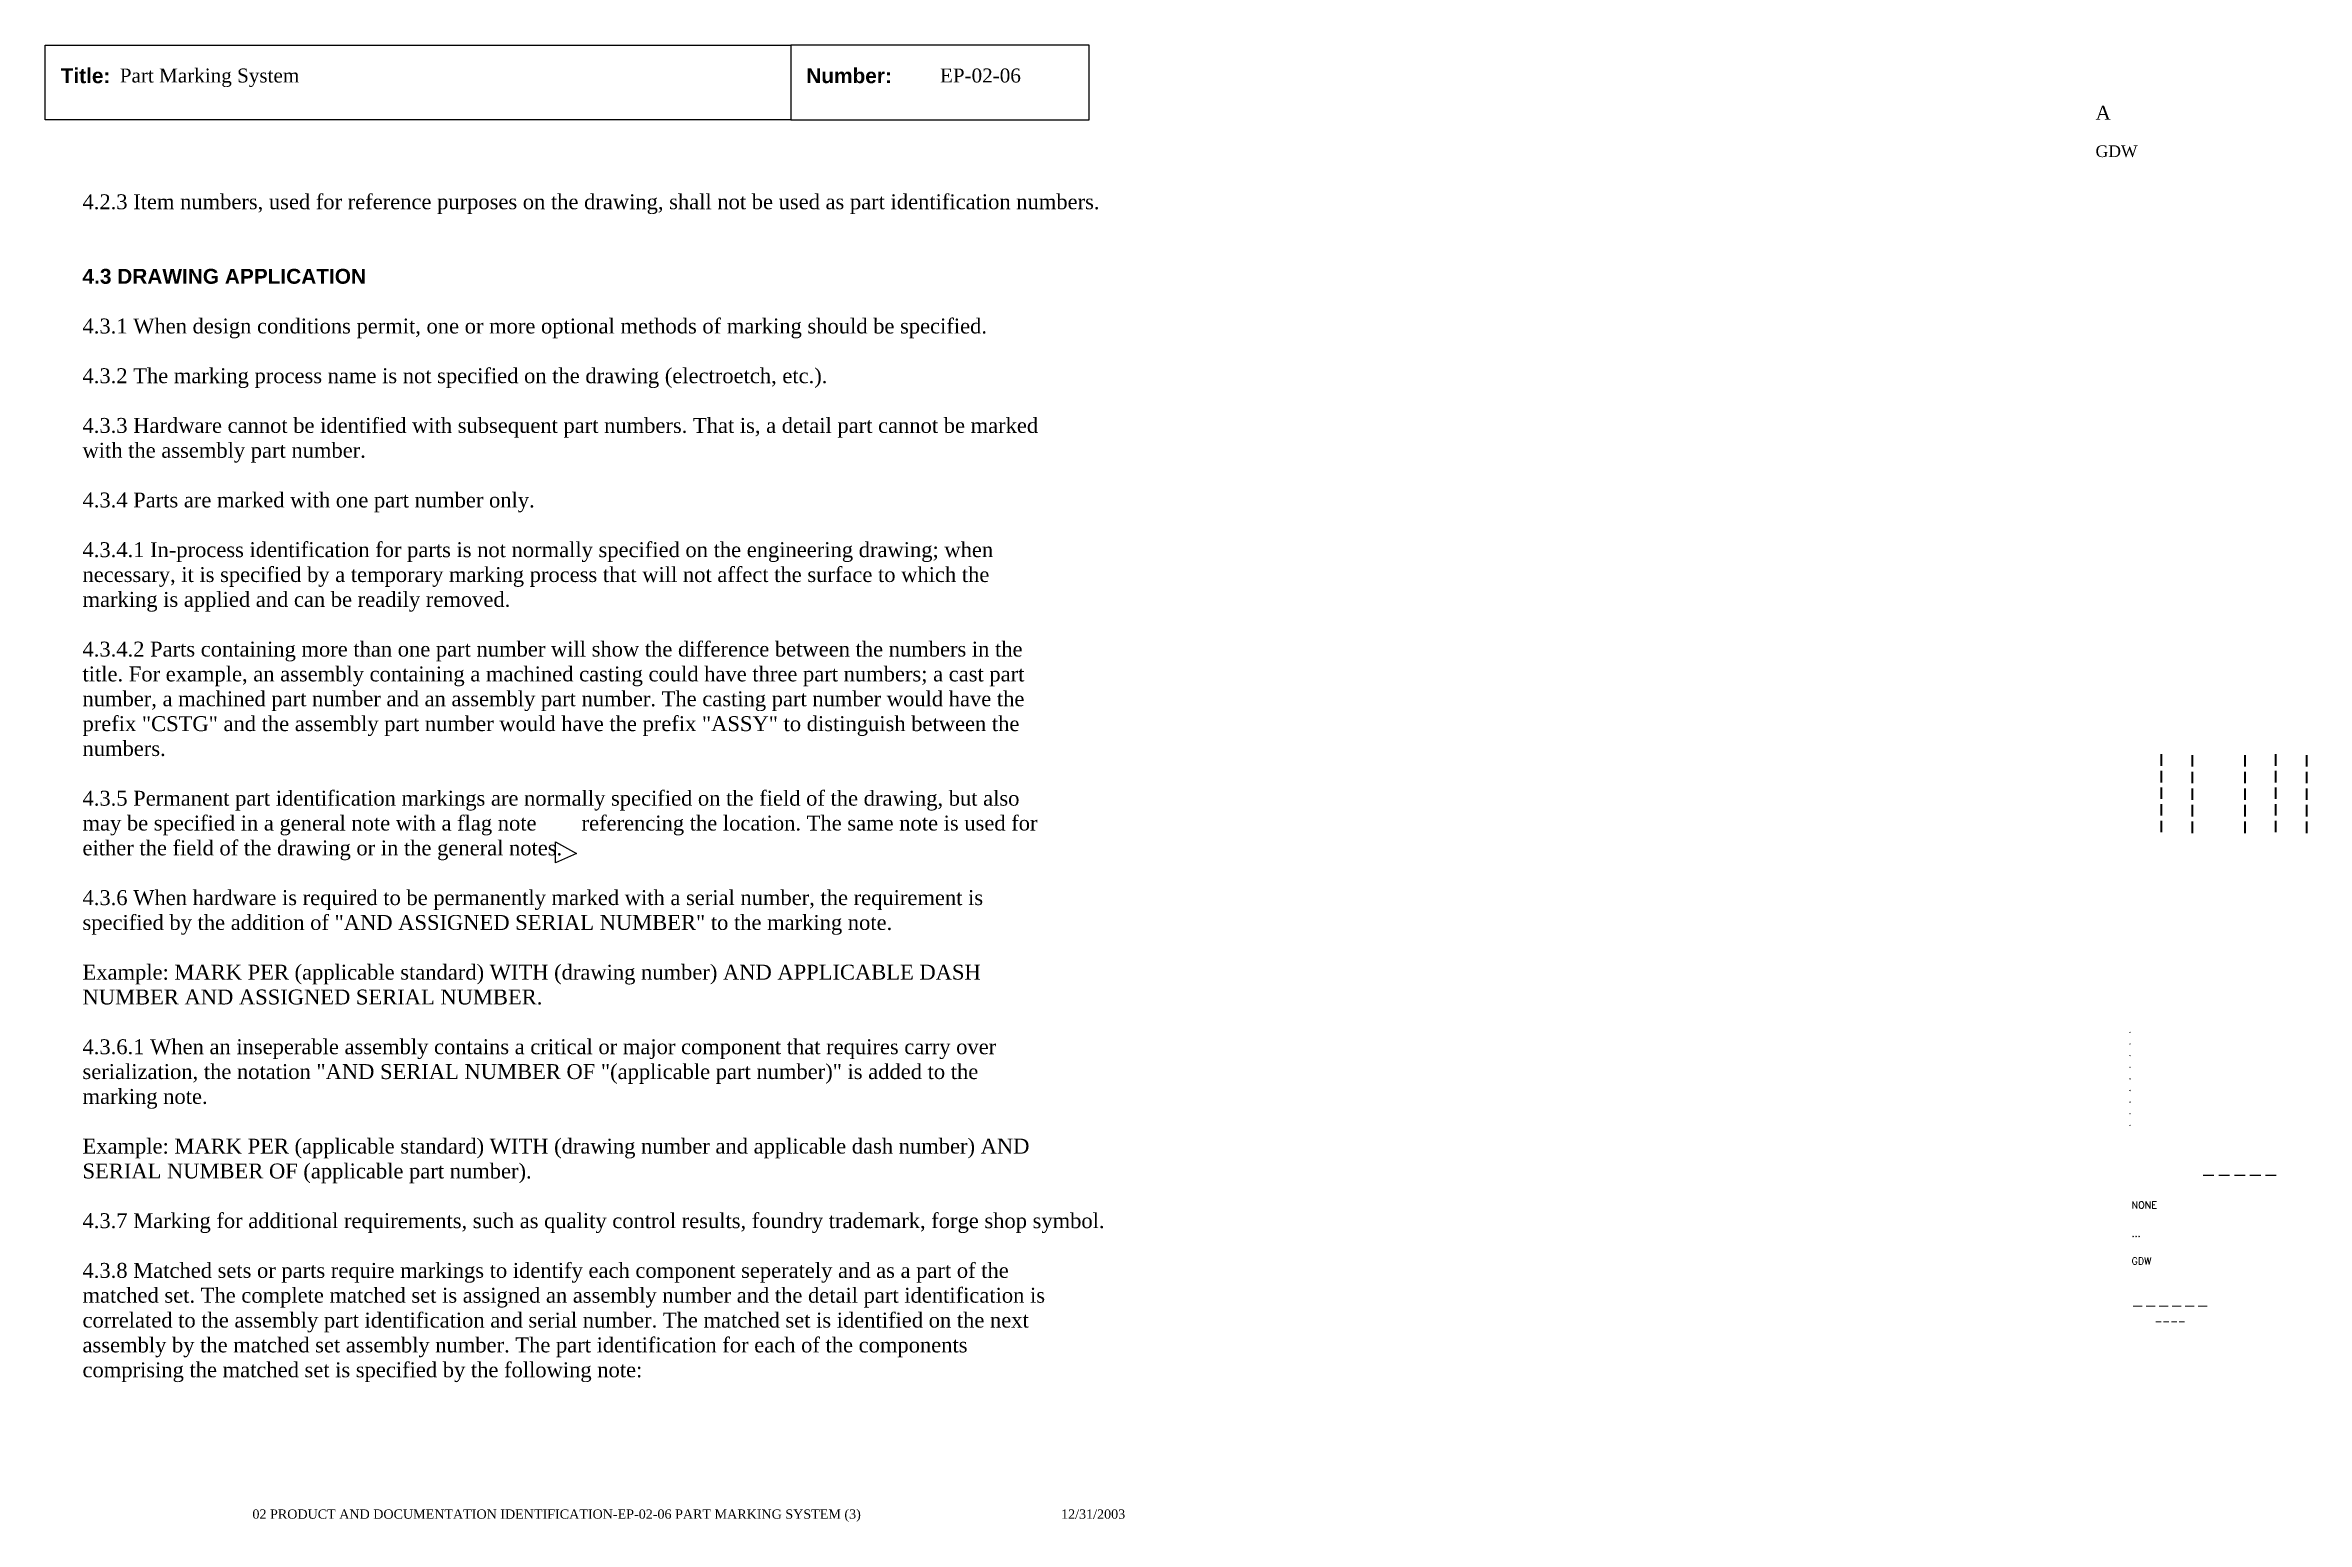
# Paper-space layout 'EP-02-06 Part Marking System (3)' of a CAD drawing. Header units: inches. Extents: x 1 to 31.3, y 0.2 to 20.
import ezdxf
from ezdxf.enums import TextEntityAlignment as Align

# ---------------------------------------------------------------- set-up
doc = ezdxf.new("R2010")
doc.units = ezdxf.units.IN
doc.header["$MEASUREMENT"] = 0
doc.layers.add('TitleBlock_Attributes', color=40, linetype='Continuous', plot=False)
doc.layers.add('TitleBlock_Atts_Print', color=1, linetype='Continuous')
doc.styles.get("Standard").update_dxf_attribs({"font": 'simplex.shx'})
doc.styles.add('style1', font='TIMES.TTF')
doc.styles.add('styleAtt', font='TIMES.TTF')
doc.styles.add('TBBIGTEXT', font='complex.shx')

# ---------------------------------------------------------------- blocks, each defined once
blk = doc.blocks.new('Test1')
at = {"layer": 'TitleBlock_Attributes', "style": 'TBBIGTEXT', "width": 0.8}
for tag, p, height in [('SideLine1', (29.492, 9.408), 0.25), ('SideLine2', (29.906, 9.396), 0.25), ('SideLine3', (30.612, 9.396), 0.25), ('SideLine4', (31.026, 9.408), 0.25), ('SideLine5', (31.44, 9.396), 0.25), ('File-Layout', (28.803, 3.641), 0.125)]:
    blk.add_attdef(tag, p, '', height=height, rotation=90, dxfattribs=at)
at = {"layer": 'TitleBlock_Attributes'}
for tag, p, height in [('REV1', (28.947, 6.754), 0.0625), ('REV2', (28.947, 6.598), 0.0625), ('REV3', (28.947, 6.442), 0.0625), ('REV4', (28.947, 6.286), 0.0625), ('REV5', (28.947, 6.13), 0.0625), ('REV6', (28.947, 5.974), 0.0625), ('REV7', (28.947, 5.818), 0.0625), ('REV8', (28.947, 5.662), 0.0625), ('REV9', (28.947, 5.506), 0.0625), ('SCALE', (28.983, 4.394), 0.0938), ('INCHARGE', (28.983, 4.016), 0.0938), ('DRW', (28.983, 3.641), 0.0938)]:
    blk.add_attdef(tag, p, '', height=height, dxfattribs=at)
at = {"layer": 'TitleBlock_Attributes', "style": 'TBBIGTEXT'}
for tag, height, p in [('PROJNUM', 0.188, (30.434, 4.761)), ('DWG_NUM', 0.156, (31.168, 4.127)), ('CUSTOMER', 0.156, (29.501, 3.017)), ('LOCATION', 0.0938, (29.501, 2.835)), ('DESC_1', 0.188, (29.501, 2.412)), ('DESC_2', 0.188, (29.501, 2.1)), ('DESC_3', 0.188, (29.501, 1.787))]:
    blk.add_attdef(tag, text='', height=height, dxfattribs=at).set_placement(p, align=Align.CENTER)
at = {"layer": 'TitleBlock_Attributes'}
blk.add_attdef('DRW_DATE', text='', height=0.0938, dxfattribs=at).set_placement((31.149, 3.648), align=Align.CENTER)

psp = doc.layouts.new('EP-02-06 Part Marking System (3)')

# ---------------------------------------------------------------- linework, layer by layer
for points in [[(1, 20), (11, 20), (11, 19), (1, 19)], [(11, 19), (15, 19), (15, 20), (11, 20)]]:
    psp.add_lwpolyline(points, close=True)
at = {"color": 30}
psp.add_lwpolyline([(7.844, 9.031), (7.844, 9.312), (8.125, 9.156), (7.844, 9.031)], dxfattribs=at)

# ---------------------------------------------------------------- block references
ref = psp.add_blockref('Test1', (0, 0))
ref.add_attrib('CUSTOMER', '------', dxfattribs={"layer": 'TitleBlock_Attributes', "height": 0.1562, "style": 'TBBIGTEXT'}).set_placement((29.501, 3.017), align=Align.CENTER)
ref.add_attrib('LOCATION', '----', dxfattribs={"layer": 'TitleBlock_Attributes', "height": 0.0938, "style": 'TBBIGTEXT'}).set_placement((29.501, 2.835), align=Align.CENTER)
ref.add_attrib('DESC_1', 'Part Marking System', (2, 19.5), dxfattribs={"layer": 'TitleBlock_Atts_Print', "height": 0.1875, "style": 'styleAtt'})
ref.add_attrib('DESC_2', 'EP-02-06', (13, 19.5), dxfattribs={"layer": 'TitleBlock_Atts_Print', "height": 0.1875, "style": 'styleAtt'})
ref.add_attrib('DESC_3', 'A', (28.5, 19), dxfattribs={"layer": 'TitleBlock_Attributes', "height": 0.188, "style": 'styleAtt'})
ref.add_attrib('PROJNUM', '-----', dxfattribs={"layer": 'TitleBlock_Attributes', "height": 0.1875, "style": 'TBBIGTEXT'}).set_placement((30.434, 4.761), align=Align.CENTER)
ref.add_attrib('DWG_NUM', 'GDW', (28.5, 18.5), dxfattribs={"layer": 'TitleBlock_Attributes', "height": 0.1562, "style": 'styleAtt'})
ref.add_attrib('DRW_DATE', '12/31/2003', dxfattribs={"layer": 'TitleBlock_Atts_Print', "height": 0.125, "style": 'styleAtt'}).set_placement((15.055, 0.232), align=Align.CENTER)
ref.add_attrib('DRW', 'GDW', (28.983, 3.641), dxfattribs={"layer": 'TitleBlock_Attributes', "height": 0.0938})
ref.add_attrib('INCHARGE', '...', (28.983, 4.016), dxfattribs={"layer": 'TitleBlock_Attributes', "height": 0.0938})
ref.add_attrib('SCALE', 'NONE', (28.983, 4.394), dxfattribs={"layer": 'TitleBlock_Attributes', "height": 0.0938})
ref.add_attrib('REV1', '.', (28.947, 6.754), dxfattribs={"layer": 'TitleBlock_Attributes', "height": 0.0625})
ref.add_attrib('REV2', '.', (28.947, 6.598), dxfattribs={"layer": 'TitleBlock_Attributes', "height": 0.0625})
ref.add_attrib('REV3', '.', (28.947, 6.442), dxfattribs={"layer": 'TitleBlock_Attributes', "height": 0.0625})
ref.add_attrib('REV4', '.', (28.947, 6.286), dxfattribs={"layer": 'TitleBlock_Attributes', "height": 0.0625})
ref.add_attrib('REV5', '.', (28.947, 6.13), dxfattribs={"layer": 'TitleBlock_Attributes', "height": 0.0625})
ref.add_attrib('REV6', '.', (28.947, 5.974), dxfattribs={"layer": 'TitleBlock_Attributes', "height": 0.0625})
ref.add_attrib('REV7', '.', (28.947, 5.818), dxfattribs={"layer": 'TitleBlock_Attributes', "height": 0.0625})
ref.add_attrib('REV8', '.', (28.947, 5.662), dxfattribs={"layer": 'TitleBlock_Attributes', "height": 0.0625})
ref.add_attrib('REV9', '.', (28.947, 5.506), dxfattribs={"layer": 'TitleBlock_Attributes', "height": 0.0625})
ref.add_attrib('SideLine1', '-----', (29.492, 9.408), dxfattribs={"layer": 'TitleBlock_Attributes', "height": 0.25, "rotation": 90, "style": 'TBBIGTEXT', "width": 0.8})
ref.add_attrib('SideLine2', '-----', (29.906, 9.396), dxfattribs={"layer": 'TitleBlock_Attributes', "height": 0.25, "rotation": 90, "style": 'TBBIGTEXT', "width": 0.8})
ref.add_attrib('SideLine3', '-----', (30.612, 9.396), dxfattribs={"layer": 'TitleBlock_Attributes', "height": 0.25, "rotation": 90, "style": 'TBBIGTEXT', "width": 0.8})
ref.add_attrib('SideLine4', '-----', (31.026, 9.408), dxfattribs={"layer": 'TitleBlock_Attributes', "height": 0.25, "rotation": 90, "style": 'TBBIGTEXT', "width": 0.8})
ref.add_attrib('SideLine5', '-----', (31.44, 9.396), dxfattribs={"layer": 'TitleBlock_Attributes', "height": 0.25, "rotation": 90, "style": 'TBBIGTEXT', "width": 0.8})
ref.add_attrib('File-Layout', '02 PRODUCT AND DOCUMENTATION IDENTIFICATION-EP-02-06 PART MARKING SYSTEM (3)', dxfattribs={"layer": 'TitleBlock_Atts_Print', "height": 0.125, "style": 'styleAtt'}).set_placement((7.859, 0.232), align=Align.CENTER)

# ---------------------------------------------------------------- texts
at = {"color": 5, "char_height": 0.2, "width": 2, "attachment_point": 1, "line_spacing_factor": 1.5, "style": 'style1'}
for s, insert in [('{\\fArial|b1|i0|c0|p34;Title:}', (1.207, 19.691)), ('{\\fArial|b1|i0|c0|p34;Number:}', (11.207, 19.691))]:
    psp.add_mtext(s, dxfattribs=dict(at, insert=insert))
at = {"color": 5, "insert": (1.5, 18), "char_height": 0.2, "width": 13, "attachment_point": 1, "style": 'style1'}
psp.add_mtext('4.2.3 Item numbers, used for reference purposes on the drawing, shall not be used as part identification numbers.\\P\\P\\P{\\fArial|b1|i0|c0|p34;4.3 DRAWING APPLICATION\\P\\P}4.3.1 When design conditions permit, one or more optional methods of marking should be specified.\\P\\P4.3.2 The marking process name is not specified on the drawing (electroetch, etc.).\\P\\P4.3.3 Hardware cannot be identified with subsequent part numbers. That is, a detail part cannot be marked with the assembly part number.\\P\\P4.3.4 Parts are marked with one part number only.\\P\\P4.3.4.1 In-process identification for parts is not normally specified on the engineering drawing; when necessary, it is specified by a temporary marking process that will not affect the surface to which the marking is applied and can be readily removed.\\P\\P4.3.4.2 Parts containing more than one part number will show the difference between the numbers in the title. For example, an assembly containing a machined casting could have three part numbers; a cast part number, a machined part number and an assembly part number. The casting part number would have the prefix "CSTG" and the assembly part number would have the prefix "ASSY" to distinguish between the numbers.\\P\\P4.3.5 Permanent part identification markings are normally specified on the field of the drawing, but also may be specified in a general note with a flag note        referencing the location. The same note is used for either the field of the drawing or in the general notes.\\P\\P4.3.6 When hardware is required to be permanently marked with a serial number, the requirement is specified by the addition of "AND ASSIGNED SERIAL NUMBER" to the marking note.\\P\\PExample: MARK PER (applicable standard) WITH (drawing number) AND APPLICABLE DASH NUMBER AND ASSIGNED SERIAL NUMBER.\\P\\P4.3.6.1 When an inseperable assembly contains a critical or major component that requires carry over serialization, the notation "AND SERIAL NUMBER OF "(applicable part number)" is added to the marking note.\\P\\PExample: MARK PER (applicable standard) WITH (drawing number and applicable dash number) AND SERIAL NUMBER OF (applicable part number).\\P\\P4.3.7 Marking for additional requirements, such as quality control results, foundry trademark, forge shop symbol.\\P\\P4.3.8 Matched sets or parts require markings to identify each component seperately and as a part of the matched set. The complete matched set is assigned an assembly number and the detail part identification is correlated to the assembly part identification and serial number. The matched set is identified on the next assembly by the matched set assembly number. The part identification for each of the components comprising the matched set is specified by the following note:', dxfattribs=at)

doc.saveas('drawing.dxf')
